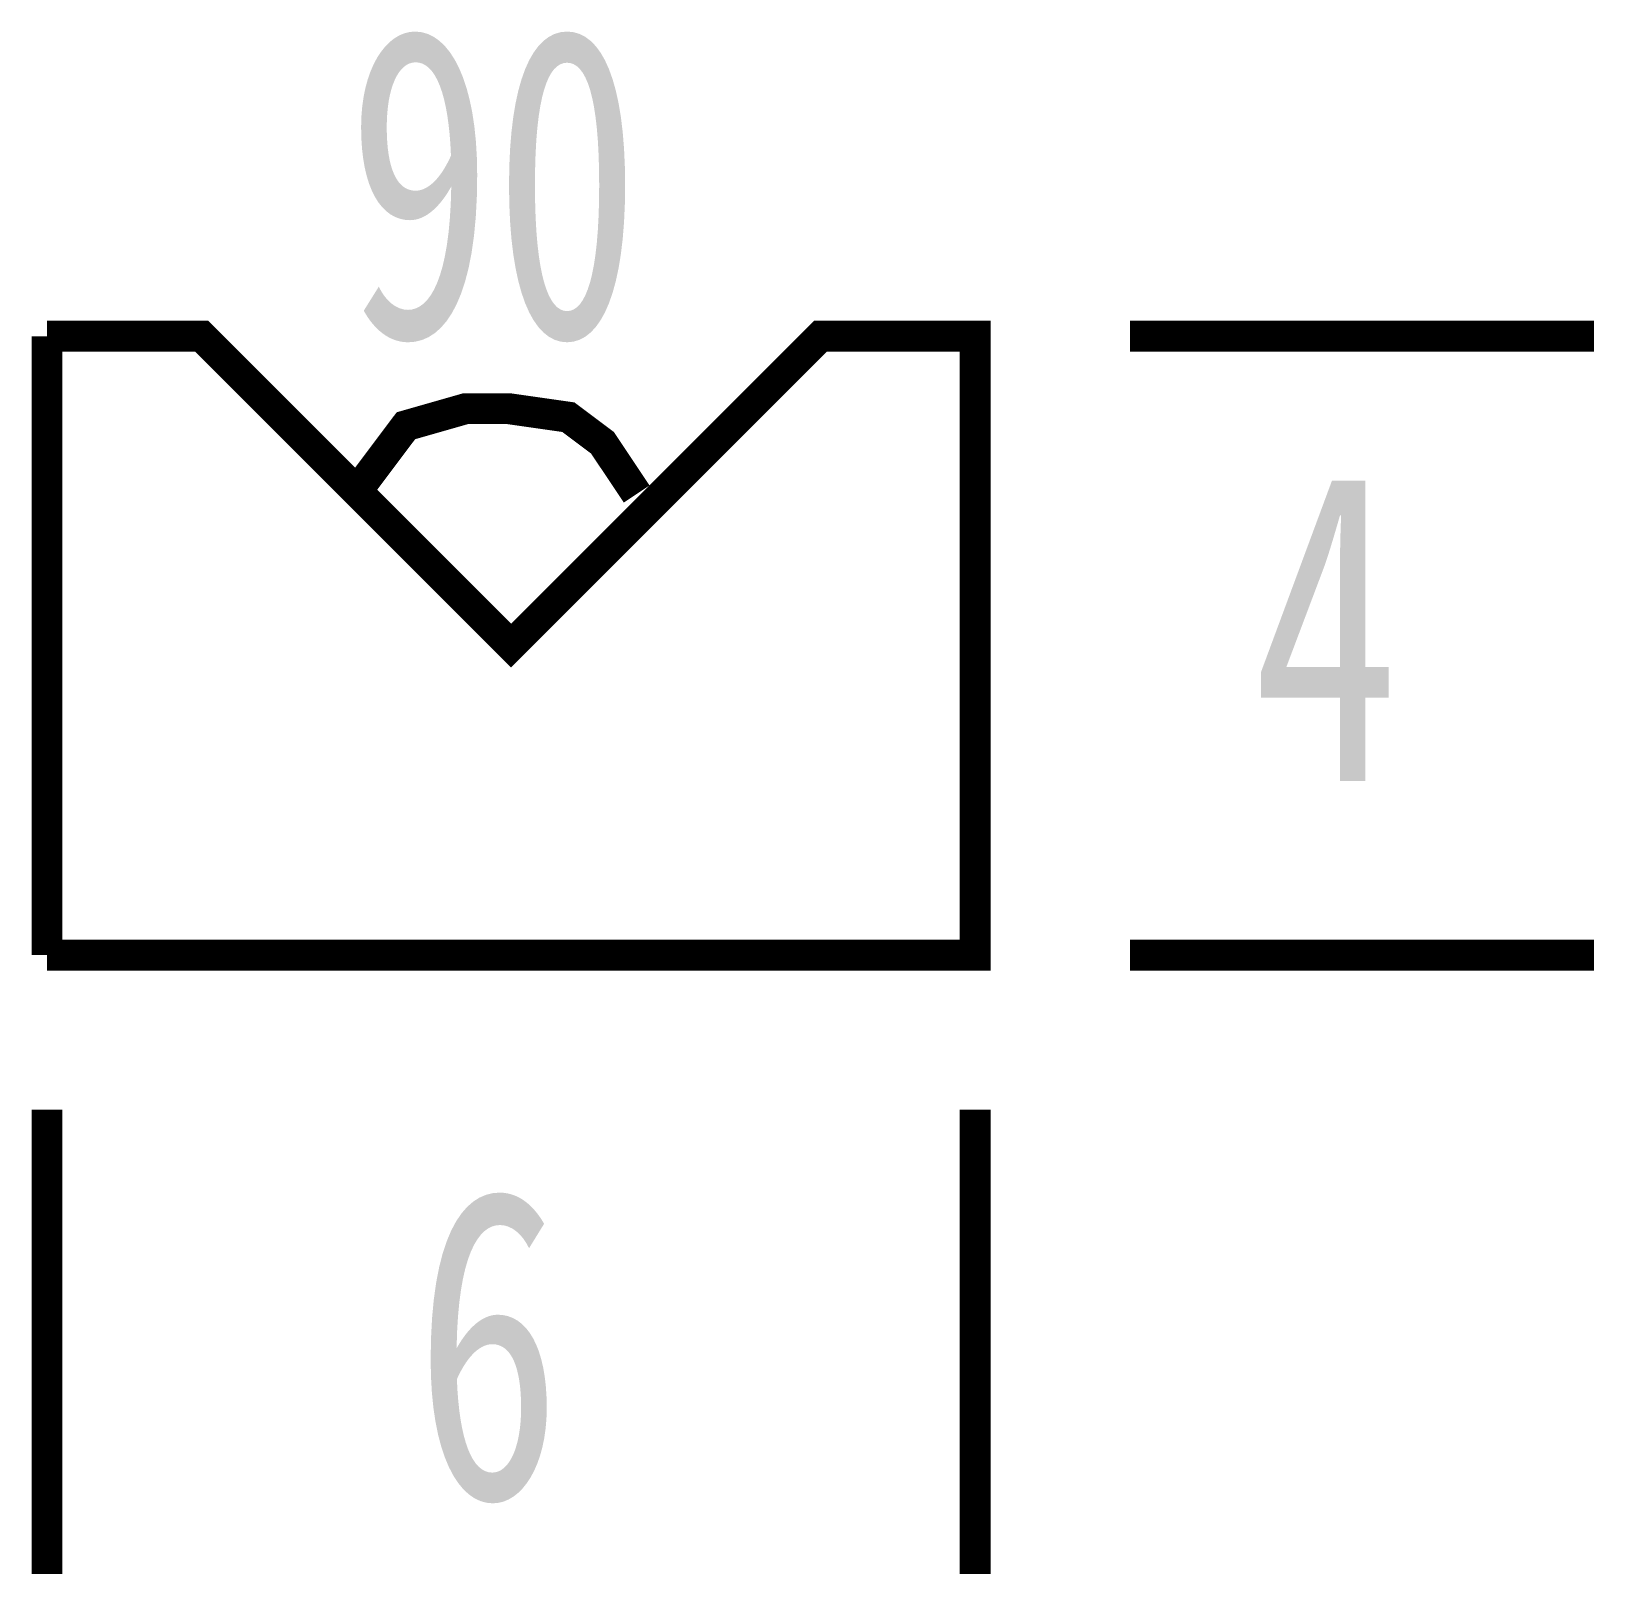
# Model space of a CAD drawing. Extents: x 5.95 to 11.05, y 1.45 to 6.48.
import ezdxf

# ---------------------------------------------------------------- set-up
doc = ezdxf.new("R2010")
doc.units = 0
doc.header["$MEASUREMENT"] = 0
doc.layers.get('0').update_dxf_attribs({"linetype": 'CONTINUOUS'})
doc.styles.add('LZ_FONTS_FS', font='hxm.ttf', dxfattribs={"width": 0.7})

msp = doc.modelspace()

# ---------------------------------------------------------------- linework, layer by layer
at = {"const_width": 0.1}
for points in [[(6, 3.5), (9, 3.5), (9, 5.5), (8.5, 5.5), (7.5, 4.5), (6.5, 5.5), (6, 5.5)], [(6, 5.5), (6, 3.5)], [(9.5, 5.5), (11, 5.5)], [(6.9942, 4.99), (7.16, 5.2107), (7.3534, 5.2659), (7.4915, 5.2659), (7.6849, 5.2383), (7.7954, 5.1555), (7.9059, 4.99)], [(9.5, 3.5), (11, 3.5)], [(6, 3), (6, 1.5)], [(9, 3), (9, 1.5)]]:
    msp.add_lwpolyline(points, dxfattribs=at)

# ---------------------------------------------------------------- texts
at = {"char_height": 1, "width": 2, "attachment_point": 1, "style": 'LZ_FONTS_FS'}
for s, insert in [('\\f宋体|b0|i0|c134|p2;90', (6.9666, 6.4967)), ('\\f宋体|b0|i0|c134|p2;4', (9.8952, 5.0621)), ('\\f宋体|b0|i0|c134|p2;6', (7.1876, 2.7446))]:
    msp.add_mtext(s, dxfattribs=dict(at, insert=insert))

doc.saveas('drawing.dxf')
